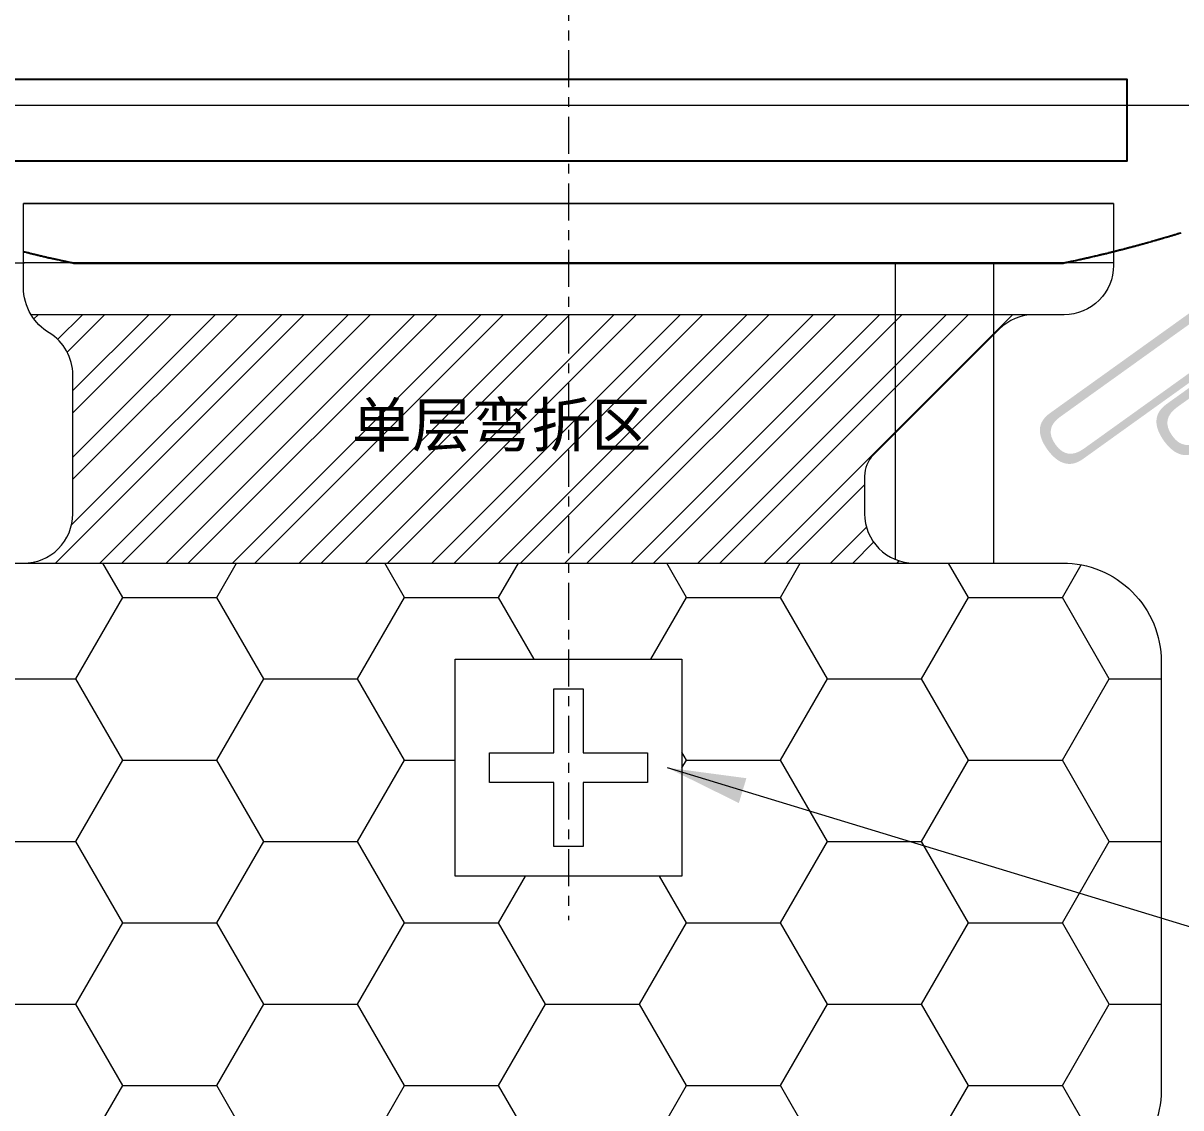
# Model space of a CAD drawing. Header units: millimetres. Extents: x 1292 to 2149, y -137 to 277.
# Drawn here: x 1343.97 to 1355.7, y 203.11 to 214.11 of the extents above; entities that cross this region are included whole.
import ezdxf

# ---------------------------------------------------------------- set-up
doc = ezdxf.new("R2010")
doc.units = ezdxf.units.MM
doc.header["$LTSCALE"] = 0.5
doc.linetypes.add('CENTER2', pattern=[1.125, 0.75, -0.125, 0.125, -0.125])
doc.layers.get('0').update_dxf_attribs({"lineweight": 5})
doc.layers.get('Defpoints').update_dxf_attribs({"lineweight": 5})
doc.layers.add('DIM', color=3, linetype='Continuous', lineweight=5)
doc.layers.add('FPC', color=50, linetype='Continuous', lineweight=5)
doc.layers.add('GATE.drawing', color=4, linetype='Continuous')
doc.layers.add('TFT_line.drawing', color=250, linetype='Continuous')
doc.styles.add('C-E02$0$HZ', font='')
doc.styles.add('RD', font='ROMAND.shx', dxfattribs={"width": 0.8})
doc.styles.add('汉字', font='')
doc.styles.get('C-E02$0$HZ').set_extended_font_data('SimSun')
doc.styles.get('汉字').set_extended_font_data('SimSun')
doc.dimstyles.new('DIM', dxfattribs={"dimtxt": 0.8, "dimasz": 0.8, "dimexe": 0, "dimexo": 0.5, "dimgap": 0.11, "dimtad": 0, "dimzin": 1, "dimdsep": 46, "dimtxsty": 'RD', "dimcen": 0, "dimclrd": 256, "dimclre": 256, "dimclrt": 256, "dimadec": 0, "dimazin": 0, "dimtm": 1e-09, "dimtfac": 1, "dimtofl": 0, "dimtmove": 0, "dimatfit": 3, "dimfxl": 1, "dimlwe": -1, "dimarcsym": 0})

# ---------------------------------------------------------------- blocks, each defined once
blk = doc.blocks.new('*D11')
at = {"layer": 'Defpoints', "color": 0, "lineweight": 5, "transparency": 16777216}
for p in [(1344.479, 211.676), (1322.074, 180.287), (1345.486, 180.287)]:
    blk.add_point(p, dxfattribs=at)
at = {"layer": 'DIM', "lineweight": 5, "transparency": 16777216}
for p, q in [((1343.979, 211.676), (1322.074, 211.676)), ((1322.074, 210.876), (1322.074, 198.545)), ((1322.074, 181.087), (1322.074, 193.418)), ((1344.986, 180.287), (1322.074, 180.287))]:
    blk.add_line(p, q, dxfattribs=at)
for points in [[(1321.941, 210.876), (1322.207, 210.876), (1322.074, 211.676)], [(1321.941, 181.087), (1322.207, 181.087), (1322.074, 180.287)]]:
    blk.add_solid(points, dxfattribs=at)
at = {"layer": 'DIM', "lineweight": 5, "transparency": 16777216, "insert": (1322.074, 195.982), "char_height": 0.8, "attachment_point": 5, "rotation": 90, "style": 'RD'}
blk.add_mtext('31.39±0.5', dxfattribs=at)
blk = doc.blocks.new('*D14')
at = {"layer": 'Defpoints', "color": 0, "lineweight": 5, "transparency": 16777216}
for p in [(1322.074, 249.536), (1349.495, 249.536), (1344.479, 211.676)]:
    blk.add_point(p, dxfattribs=at)
at = {"layer": 'DIM', "lineweight": 5, "transparency": 16777216}
for p, q in [((1348.995, 249.536), (1322.074, 249.536)), ((1322.074, 248.736), (1322.074, 236.616)), ((1322.074, 212.476), (1322.074, 226.735)), ((1343.979, 211.676), (1322.074, 211.676))]:
    blk.add_line(p, q, dxfattribs=at)
for points in [[(1321.941, 248.736), (1322.207, 248.736), (1322.074, 249.536)], [(1321.941, 212.476), (1322.207, 212.476), (1322.074, 211.676)]]:
    blk.add_solid(points, dxfattribs=at)
at = {"layer": 'DIM', "lineweight": 5, "transparency": 16777216, "insert": (1322.074, 231.676), "char_height": 0.8, "attachment_point": 5, "rotation": 90, "style": 'RD'}
blk.add_mtext('37.86±0.1(OUTLINE)', dxfattribs=at)
blk = doc.blocks.new('*D15')
at = {"layer": 'Defpoints', "color": 0, "lineweight": 5, "transparency": 16777216}
for p in [(1325.125, 249.338), (1349.495, 249.338), (1339.941, 213.858)]:
    blk.add_point(p, dxfattribs=at)
at = {"layer": 'DIM', "lineweight": 5, "transparency": 16777216}
for p, q in [((1348.995, 249.338), (1325.125, 249.338)), ((1325.125, 248.538), (1325.125, 237.11)), ((1325.125, 214.658), (1325.125, 227.777)), ((1339.441, 213.858), (1325.125, 213.858))]:
    blk.add_line(p, q, dxfattribs=at)
for points in [[(1324.991, 248.538), (1325.258, 248.538), (1325.125, 249.338)], [(1324.991, 214.658), (1325.258, 214.658), (1325.125, 213.858)]]:
    blk.add_solid(points, dxfattribs=at)
at = {"layer": 'DIM', "lineweight": 5, "transparency": 16777216, "insert": (1325.125, 232.444), "char_height": 0.8, "attachment_point": 5, "rotation": 90, "style": 'RD'}
blk.add_mtext('35.48±0.1(LCD.VA)', dxfattribs=at)
blk = doc.blocks.new('SZ')
at = {"layer": 'FPC', "color": 1, "insert": (10.221, 1.208), "char_height": 13.2, "width": 13.2336, "attachment_point": 1, "rotation": 223.714, "style": 'C-E02$0$HZ'}
blk.add_mtext('{\\fWingdings|b0|i0|c2|p2;E}', dxfattribs=at)

msp = doc.modelspace()

# ---------------------------------------------------------------- hatches: boundary and pattern name
at = {"layer": 'FPC', "lineweight": 5, "ltscale": 0.5}
h = msp.add_hatch(dxfattribs=at)
h.set_pattern_fill('ANSI32', color=252, scale=0.05)
h.set_pattern_definition([(45, (-511.31587, 346.86557), (-0.3367596, 0.3367596), []), (45, (-511.09136, 346.86557), (-0.3367596, 0.3367596), [])])
h.paths.add_polyline_path([(1353.861, 211.005, -0.198912), (1354.214, 211.152), (1344.047, 211.152, 0.121498), (1344.23, 210.968, -0.261969), (1344.47, 210.541), (1344.47, 209.132, -0.392663), (1344.007, 208.634), (1352.998, 208.634, -0.415647), (1352.496, 209.134), (1352.496, 209.516, -0.198912), (1352.584, 209.728)])
h.paths.add_polyline_path([(1346.849, 209.6), (1350.643, 209.6), (1350.643, 210.484), (1346.849, 210.484)], flags=24)
h = msp.add_hatch(dxfattribs=at)
h.set_pattern_fill('HONEY', color=5, scale=0.3)
h.set_pattern_definition([(0, (-569.5499, 346.8656), (1.42875, 0.8248892), [0.9525, -1.905]), (120, (-569.5499, 346.8656), (-1.42875, 0.8248892), [0.9525, -1.905]), (60, (-569.5499, 346.8656), (3e-09, 1.6497784), [-1.905, 0.9525])])
h.paths.add_polyline_path([(1345.986, 200.287, -0.414214), (1347.986, 202.287), (1354.503, 202.287, 0.414214), (1355.503, 203.287), (1355.503, 207.634, 0.414214), (1354.503, 208.634), (1353.896, 208.634), (1343.969, 208.632), (1342.486, 208.634, 0.414214), (1341.486, 207.634), (1341.486, 203.887, -0.414214), (1339.486, 201.887), (1338.786, 201.887), (1338.786, 195.487), (1339.486, 195.487, -0.414214), (1341.486, 193.487), (1341.486, 184.287, 0.414214), (1345.486, 180.287), (1351.245, 180.287, 0.414214), (1355.245, 184.287), (1355.245, 195.882), (1350.745, 195.882), (1350.745, 185.787, -0.414214), (1348.745, 183.787), (1347.986, 183.787, -0.414214), (1345.986, 185.787)])
h.paths.add_polyline_path([(1348.345, 205.459), (1348.345, 207.659), (1350.645, 207.659), (1350.645, 205.459)], flags=16)

# ---------------------------------------------------------------- linework, layer by layer
at = {"color": 1, "linetype": 'CENTER2', "lineweight": 5}
msp.add_line((1349.495, 258.383), (1349.495, 205.013), dxfattribs=at)
at = {"color": 5, "linetype": 'Continuous'}
msp.add_line((1340.667, 213.276), (1358.323, 213.276), dxfattribs=at)
at = {"color": 32, "lineweight": 5}
for p, q in [((1352.805, 211.676), (1352.805, 208.672)), ((1353.804, 211.676), (1353.804, 208.634))]:
    msp.add_line(p, q, dxfattribs=at)
msp.add_lwpolyline([(1350.645, 207.659), (1350.645, 205.459), (1348.345, 205.459), (1348.345, 207.659)], close=True)
at = {"color": 1}
msp.add_lwpolyline([(1349.345, 206.709), (1349.345, 207.359), (1349.645, 207.359), (1349.645, 206.709), (1350.295, 206.709), (1350.295, 206.409), (1349.645, 206.409), (1349.645, 205.759), (1349.345, 205.759), (1349.345, 206.409), (1348.695, 206.409), (1348.695, 206.709)], close=True, dxfattribs=at)
at = {"layer": 'DIM', "color": 2, "lineweight": 5}
for p, q in [((1355.02, 212.278), (1343.97, 212.278)), ((1355.02, 211.678), (1343.97, 211.678))]:
    msp.add_line(p, q, dxfattribs=at)
at = {"layer": 'FPC', "color": 252, "lineweight": 5, "ltscale": 0.5}
for p, q in [((1354.52, 211.152), (1344.047, 211.152)), ((1342.486, 208.634), (1353.896, 208.634))]:
    msp.add_line(p, q, dxfattribs=at)
at = {"layer": 'FPC', "color": 2, "lineweight": 5}
for points in [[(1339.486, 201.887, 0.414214), (1341.486, 203.887), (1341.486, 207.634, -0.414214), (1342.486, 208.634), (1343.969, 208.632, 0.414485), (1344.47, 209.132), (1344.47, 210.541, 0.261969), (1344.23, 210.968, -0.121498), (1344.047, 211.152, -0.136138), (1343.97, 211.43), (1343.97, 212.278), (1355.02, 212.278), (1355.02, 211.652, -0.414214), (1354.52, 211.152), (1354.214, 211.152, 0.198912), (1353.861, 211.005), (1352.584, 209.728, 0.198912), (1352.496, 209.516), (1352.496, 209.134, 0.414214), (1352.996, 208.634), (1354.503, 208.634, -0.414214), (1355.503, 207.634)], [(1355.503, 207.634), (1355.503, 203.287, -0.414214), (1354.503, 202.287)]]:
    msp.add_lwpolyline(points, format="xyb", dxfattribs=at)
at = {"layer": 'GATE.drawing'}
msp.add_lwpolyline([(1343.832, 212.712), (1355.158, 212.712), (1355.158, 213.538), (1343.832, 213.538), (1343.832, 212.712)], close=True, dxfattribs=at)
at = {"layer": 'TFT_line.drawing', "color": 0}
msp.add_lwpolyline([(1343.964, 211.794), (1343.967, 211.793), (1343.97, 211.792), (1343.974, 211.791), (1343.977, 211.79), (1343.98, 211.79), (1343.983, 211.789), (1343.997, 211.786), (1344, 211.785), (1344.003, 211.784), (1344.006, 211.783), (1344.013, 211.782), (1344.016, 211.781), (1344.023, 211.779), (1344.026, 211.778), (1344.036, 211.776), (1344.039, 211.775), (1344.042, 211.774), (1344.045, 211.774), (1344.049, 211.773), (1344.052, 211.772), (1344.055, 211.771), (1344.058, 211.77), (1344.062, 211.77), (1344.068, 211.768), (1344.072, 211.767), (1344.075, 211.766), (1344.078, 211.766), (1344.081, 211.765), (1344.085, 211.764), (1344.088, 211.763), (1344.091, 211.762), (1344.094, 211.762), (1344.098, 211.761), (1344.101, 211.76), (1344.104, 211.759), (1344.107, 211.759), (1344.11, 211.758), (1344.114, 211.757), (1344.117, 211.756), (1344.12, 211.756), (1344.124, 211.755), (1344.13, 211.753), (1344.133, 211.752), (1344.137, 211.752), (1344.143, 211.75), (1344.147, 211.749), (1344.156, 211.747), (1344.16, 211.746), (1344.163, 211.746), (1344.173, 211.743), (1344.176, 211.742), (1344.183, 211.741), (1344.186, 211.74), (1344.192, 211.739), (1344.196, 211.738), (1344.199, 211.737), (1344.202, 211.736), (1344.205, 211.736), (1344.215, 211.733), (1344.219, 211.733), (1344.228, 211.73), (1344.232, 211.73), (1344.235, 211.729), (1344.238, 211.728), (1344.241, 211.727), (1344.245, 211.727), (1344.248, 211.726), (1344.251, 211.725), (1344.255, 211.724), (1344.258, 211.724), (1344.261, 211.723), (1344.264, 211.722), (1344.267, 211.722), (1344.271, 211.721), (1344.274, 211.72), (1344.277, 211.719), (1344.281, 211.719), (1344.284, 211.718), (1344.287, 211.717), (1344.297, 211.715), (1344.3, 211.714), (1344.31, 211.712), (1344.313, 211.711), (1344.317, 211.711), (1344.346, 211.704), (1344.35, 211.703), (1344.353, 211.703), (1344.359, 211.701), (1344.362, 211.701), (1344.372, 211.698), (1344.376, 211.698), (1344.379, 211.697), (1344.386, 211.696), (1344.389, 211.695), (1344.392, 211.694), (1344.399, 211.693), (1344.402, 211.692), (1344.409, 211.691), (1344.412, 211.69), (1344.415, 211.689), (1344.419, 211.689), (1344.422, 211.688), (1344.425, 211.687), (1344.428, 211.687), (1344.431, 211.686), (1344.435, 211.685), (1344.438, 211.684), (1344.441, 211.684), (1344.444, 211.683), (1344.448, 211.682), (1344.451, 211.682), (1344.454, 211.681), (1344.458, 211.68), (1344.461, 211.68), (1344.479, 211.676), (1354.511, 211.676), (1354.529, 211.68), (1354.532, 211.68), (1354.535, 211.681), (1354.539, 211.682), (1354.542, 211.682), (1354.545, 211.683), (1354.552, 211.684), (1354.555, 211.685), (1354.558, 211.686), (1354.562, 211.687), (1354.565, 211.687), (1354.568, 211.688), (1354.572, 211.689), (1354.575, 211.689), (1354.578, 211.69), (1354.581, 211.691), (1354.585, 211.691), (1354.588, 211.692), (1354.591, 211.693), (1354.598, 211.694), (1354.601, 211.695), (1354.604, 211.696), (1354.614, 211.698), (1354.617, 211.698), (1354.634, 211.702), (1354.637, 211.703), (1354.64, 211.703), (1354.644, 211.704), (1354.647, 211.705), (1354.67, 211.71), (1354.673, 211.711), (1354.676, 211.711), (1354.68, 211.712), (1354.683, 211.713), (1354.69, 211.714), (1354.693, 211.715), (1354.699, 211.716), (1354.703, 211.717), (1354.709, 211.719), (1354.712, 211.719), (1354.716, 211.72), (1354.719, 211.721), (1354.722, 211.722), (1354.726, 211.722), (1354.729, 211.723), (1354.732, 211.724), (1354.735, 211.724), (1354.739, 211.725), (1354.742, 211.726), (1354.745, 211.727), (1354.749, 211.727), (1354.752, 211.728), (1354.755, 211.729), (1354.761, 211.73), (1354.765, 211.731), (1354.771, 211.733), (1354.775, 211.733), (1354.781, 211.735), (1354.785, 211.736), (1354.788, 211.736), (1354.791, 211.737), (1354.794, 211.738), (1354.797, 211.739), (1354.824, 211.745), (1354.827, 211.746), (1354.83, 211.746), (1354.833, 211.747), (1354.837, 211.748), (1354.84, 211.749), (1354.843, 211.749), (1354.856, 211.752), (1354.86, 211.753), (1354.863, 211.754), (1354.866, 211.755), (1354.869, 211.755), (1354.873, 211.756), (1354.876, 211.757), (1354.879, 211.758), (1354.886, 211.759), (1354.889, 211.76), (1354.892, 211.761), (1354.896, 211.762), (1354.899, 211.763), (1354.902, 211.763), (1354.905, 211.764), (1354.909, 211.765), (1354.912, 211.766), (1354.915, 211.766), (1354.919, 211.767), (1354.921, 211.768), (1354.925, 211.769), (1354.928, 211.77), (1354.932, 211.77), (1354.935, 211.771), (1354.941, 211.773), (1354.944, 211.774), (1354.948, 211.774), (1354.954, 211.776), (1354.957, 211.777), (1354.971, 211.78), (1354.974, 211.781), (1354.98, 211.782), (1354.984, 211.783), (1354.987, 211.784), (1354.993, 211.786), (1354.996, 211.786), (1355.003, 211.788), (1355.007, 211.789), (1355.01, 211.79), (1355.016, 211.791), (1355.019, 211.792), (1355.023, 211.793), (1355.026, 211.794), (1355.029, 211.794), (1355.033, 211.795), (1355.036, 211.796), (1355.039, 211.797), (1355.045, 211.799), (1355.049, 211.799), (1355.052, 211.8), (1355.055, 211.801), (1355.058, 211.802), (1355.062, 211.803), (1355.065, 211.804), (1355.068, 211.804), (1355.071, 211.805), (1355.075, 211.806), (1355.081, 211.808), (1355.085, 211.809), (1355.088, 211.809), (1355.094, 211.811), (1355.097, 211.812), (1355.101, 211.813), (1355.104, 211.813), (1355.107, 211.814), (1355.127, 211.819), (1355.13, 211.82), (1355.133, 211.821), (1355.136, 211.822), (1355.14, 211.823), (1355.143, 211.824), (1355.146, 211.824), (1355.153, 211.826), (1355.156, 211.827), (1355.163, 211.829), (1355.166, 211.83), (1355.169, 211.83), (1355.172, 211.831), (1355.175, 211.832), (1355.179, 211.833), (1355.182, 211.834), (1355.185, 211.835), (1355.188, 211.835), (1355.195, 211.837), (1355.198, 211.838), (1355.202, 211.839), (1355.208, 211.841), (1355.211, 211.842), (1355.214, 211.842), (1355.218, 211.843), (1355.221, 211.844), (1355.224, 211.845), (1355.227, 211.846), (1355.234, 211.848), (1355.237, 211.848), (1355.244, 211.85), (1355.247, 211.851), (1355.25, 211.852), (1355.253, 211.853), (1355.256, 211.854), (1355.266, 211.856), (1355.269, 211.857), (1355.273, 211.858), (1355.286, 211.862), (1355.289, 211.863), (1355.292, 211.863), (1355.302, 211.866), (1355.305, 211.867), (1355.308, 211.868), (1355.315, 211.87), (1355.318, 211.871), (1355.325, 211.872), (1355.328, 211.873), (1355.331, 211.874), (1355.334, 211.875), (1355.337, 211.876), (1355.34, 211.877), (1355.344, 211.878), (1355.347, 211.879), (1355.35, 211.88), (1355.354, 211.88), (1355.357, 211.881), (1355.363, 211.883), (1355.366, 211.884), (1355.37, 211.885), (1355.376, 211.887), (1355.379, 211.888), (1355.395, 211.892), (1355.399, 211.893), (1355.402, 211.894), (1355.405, 211.895), (1355.408, 211.896), (1355.412, 211.897), (1355.418, 211.899), (1355.422, 211.9), (1355.434, 211.903), (1355.438, 211.904), (1355.441, 211.905), (1355.444, 211.906), (1355.447, 211.907), (1355.451, 211.908), (1355.454, 211.909), (1355.457, 211.91), (1355.46, 211.911), (1355.463, 211.912), (1355.467, 211.913), (1355.47, 211.914), (1355.473, 211.914), (1355.476, 211.915), (1355.479, 211.916), (1355.483, 211.917), (1355.486, 211.918), (1355.489, 211.919), (1355.492, 211.92), (1355.496, 211.921), (1355.502, 211.923), (1355.505, 211.924), (1355.509, 211.925), (1355.512, 211.926), (1355.515, 211.927), (1355.518, 211.928), (1355.524, 211.929), (1355.528, 211.93), (1355.55, 211.937), (1355.554, 211.938), (1355.557, 211.939), (1355.56, 211.94), (1355.563, 211.941), (1355.567, 211.942), (1355.576, 211.945), (1355.579, 211.946), (1355.586, 211.948), (1355.589, 211.949), (1355.592, 211.95), (1355.595, 211.951), (1355.598, 211.951), (1355.602, 211.952), (1355.605, 211.953), (1355.608, 211.954), (1355.611, 211.955), (1355.614, 211.956), (1355.621, 211.958), (1355.624, 211.959), (1355.628, 211.96), (1355.631, 211.961), (1355.634, 211.962), (1355.637, 211.963), (1355.64, 211.964), (1355.644, 211.965), (1355.647, 211.966), (1355.666, 211.972), (1355.669, 211.973), (1355.672, 211.974), (1355.676, 211.975), (1355.679, 211.976), (1355.685, 211.978), (1355.689, 211.979), (1355.701, 211.983), (1355.704, 211.984)], dxfattribs=at)

# ---------------------------------------------------------------- block references
at = {"layer": 'FPC', "linetype": 'ByBlock', "lineweight": 0, "xscale": 0.3115355112577102, "yscale": 0.3115355112577102, "zscale": 0.3115355112577102, "rotation": 171.9404622025935}
msp.add_blockref('SZ', (1356.382, 210.572), dxfattribs=at)

# ---------------------------------------------------------------- texts
at = {"layer": 'FPC', "color": 252, "lineweight": 5, "ltscale": 0.5, "style": '汉字'}
msp.add_text(' 单层弯折区', height=0.4449, dxfattribs=at).set_placement((1346.996, 209.812))

# ---------------------------------------------------------------- dimensions: what is measured, and where the dimension line sits
at = {"layer": 'DIM', "lineweight": 5}
for base, p1, p2, text, picture, middle in [((1322.074, 249.536), (1344.479, 211.676), (1349.495, 249.536), '<>(OUTLINE)', '*D14', (1322.074, 231.676)), ((1325.125, 249.338), (1339.941, 213.858), (1349.495, 249.338), '<>(LCD.VA)', '*D15', (1325.125, 232.444))]:
    dim = msp.add_linear_dim(base=base, p1=p1, p2=p2, angle=90, text=text, dimstyle='DIM', override={"dimtol": 1, "dimtp": 0.1, "dimtm": 0.1, "dimfxl": 1.25, "dimlwd": 5, "dimlwe": 5}, dxfattribs=at)
    dim.commit()
    dim.dimension.update_dxf_attribs({"geometry": picture, "text_midpoint": middle, "dimtype": 160})
dim = msp.add_linear_dim(base=(1322.074, 180.287), p1=(1344.479, 211.676), p2=(1345.486, 180.287), angle=90, dimstyle='DIM', override={"dimgap": 0.11, "dimtol": 1, "dimlim": 0, "dimtp": 0.5, "dimtm": 0.5, "dimfxl": 0.8, "dimlwd": 5, "dimlwe": 5}, dxfattribs=at)
dim.commit()
dim.dimension.update_dxf_attribs({"geometry": '*D11', "text_midpoint": (1322.074, 195.982)})

# ---------------------------------------------------------------- leaders
at = {"layer": 'DIM', "color": 3, "lineweight": 5}
msp.add_leader([(1350.495, 206.559), (1359.825, 203.718), (1380.313, 203.718)], dimstyle='DIM', override={"dimclrd": 3, "dimlwd": 5, "dimlwe": 5}, dxfattribs=at)

doc.saveas('drawing.dxf')
